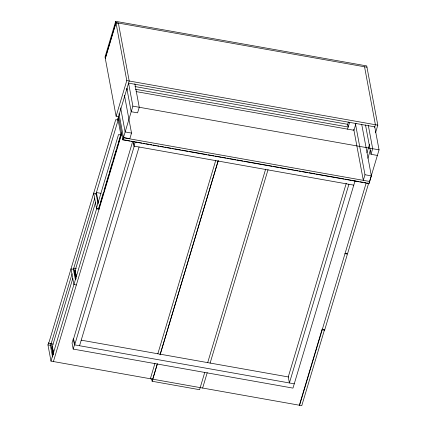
<?xml version="1.0" encoding="UTF-8"?>
<svg xmlns="http://www.w3.org/2000/svg" width="427" height="427" viewBox="0 0 427 427"><rect width="100%" height="100%" fill="white"/><g stroke="black" fill="none" stroke-linecap="round" stroke-linejoin="round"><path stroke-width="0.64" d="M115.701 21.35L105.021 56.999L105.261 58.28L115.941 22.631L115.701 21.35L366.729 65.929L377.815 125.154L375.525 132.792M118.407 23.282L115.984 22.85L105.304 58.499L116.107 116.224L118.53 116.651M116.107 116.224L126.787 80.575L115.984 22.85M299.359 405.218L322.155 329.126L324.579 329.553L301.782 405.65L50.984 361.114L47.947 344.888L48.582 342.769L48.689 343.34L53.081 344.119M48.689 343.34L115.712 119.629L118.135 120.056L95.787 194.653M117.516 120.046L129.21 81.007L118.364 23.063M52.558 357.004L50.37 345.32L50.85 343.73M118.028 119.485L118.663 117.361M126.899 89.953L127.214 88.891M51.112 343.772L72.088 273.766M73.295 269.736L94.767 198.048M72.793 278.404L51.902 348.021L53.21 354.976M95.621 202.201L74.73 271.818L76.038 278.778M50.984 361.114L96.609 208.814L93.678 193.164L96.102 193.591L98.05 203.989M98.792 207.96L99.822 204.538M100.201 203.263L103.254 193.063M104.023 190.517L108.794 174.579M109.173 173.309L112.611 161.833M112.995 160.557L116.048 150.363M116.811 147.811L117.767 144.625M118.151 143.349L120.825 134.425M96.609 208.814L99.032 209.246L98.899 208.536L121.567 132.877M53.407 361.546L121.7 133.587M128.602 83.286L132.877 106.131L122.837 139.656L130.054 140.937M361.712 124.31L371.362 175.881L369.051 183.589L122.875 139.875L123.51 137.75L119 113.641M124.438 95.216L131.521 133.08L129.851 138.663L123.472 137.531M132.717 141.358L73.583 338.766L74.714 344.835L134.238 146.151M73.188 349.083L74.458 344.835L73.327 338.766L72.051 343.014L73.188 349.083L292.965 388.111L355.045 180.893M353.769 185.137L133.993 146.109L135.268 141.865M79.566 345.694L139.085 147.011M150.347 378.76L154.937 363.393M157.809 353.855L215.763 160.333M152.77 379.149L157.36 363.82L152.135 381.268L199.58 389.696L204.8 372.248M207.677 362.667L265.631 169.188M202.644 388.047L207.228 372.675M210.105 363.142L268.055 169.62M347.434 125.191L348.373 122.053M347.562 129.141L349.633 122.229M356.011 123.366L353.94 130.272L136.09 91.586M346.26 183.316L288.268 376.886L289.405 382.96L348.923 184.277M367.001 152.733L369.478 144.454M374.628 127.267L375.392 124.721L364.546 66.777M367.898 158.252L370.374 149.978M377.377 155.433L370.999 154.302L372.675 148.713L368.277 125.212M355.456 123.83L364.984 174.75L363.308 180.333L353.737 129.194M299.589 405.26L366.169 183.007M368.592 183.439L347.509 253.825L345.085 253.398M369.008 183.37L379.053 149.845L374.655 126.349M115.941 22.631L366.969 67.21M126.787 80.575L377.815 125.154M128.575 83.132L374.751 126.846M134.911 86.537L347.695 124.326L348.197 127.016L135.412 89.232M132.877 106.131L379.053 149.845M131.521 133.08L125.143 131.943L120.622 107.791M364.984 174.75L371.362 175.881M123.51 137.75L369.686 181.47M131.367 141.172L134.649 141.753M135.925 141.977L137.275 142.218M138.545 142.447L141.871 143.034M143.141 143.264L144.497 143.504M145.762 143.728L149.092 144.321M150.357 144.545L151.718 144.785M152.978 145.009L156.314 145.602M157.574 145.826L158.94 146.066M160.194 146.29L163.536 146.883M164.79 147.107L166.162 147.347M167.416 147.571L170.757 148.164M172.006 148.388L173.383 148.633M174.632 148.852L180.605 149.914M181.849 150.133L187.827 151.195M189.065 151.414L206.86 154.579M208.088 154.793L214.082 155.86M215.304 156.074L221.303 157.141M222.52 157.36L225.899 157.958M227.116 158.171L228.525 158.422M229.737 158.641L235.747 159.709M236.953 159.922L242.968 160.99M244.169 161.203L271.855 166.119M273.04 166.327L279.071 167.4M280.256 167.608L286.293 168.681M287.472 168.889L293.514 169.967M294.689 170.176L298.11 170.779M299.279 170.987L300.736 171.248M301.905 171.457L307.958 172.529M309.121 172.738L315.179 173.81M316.338 174.019L317.651 174.248M318.462 174.392L344.066 178.94M345.203 179.143L351.288 180.226M352.419 180.424L358.504 181.507M359.817 181.737L363.099 182.324M364.412 182.553L365.726 182.788M367.039 183.023L368.352 183.252M101.007 193.346L96.422 192.534L98.375 202.98M98.899 208.536L96.475 208.104L118.509 134.569L120.932 135.001L117.895 118.775M344.989 253.702L347.413 254.129L324.616 330.226L322.193 329.793M76.39 268.61L73.77 268.145L75.846 279.247M76.348 284.964L73.924 284.531L70.999 268.882L73.423 269.309L75.376 279.744M81.199 340.164L288.508 376.977M74.458 344.835L294.251 383.82M47.947 344.888L50.37 345.32M75.136 270.478L76.321 276.803L75.168 270.483M365.501 124.924L370.999 154.302M134.857 83.761L139.255 107.262L137.579 112.851L131.201 111.719L126.803 88.218M133.667 143.12L133.897 144.331M133.085 141.252L133.993 146.109M118.439 116.155L122.875 139.875M151.649 378.696L152.135 381.268M51.128 343.842L53.183 354.832M218.186 160.765L160.04 354.88L218.192 160.765M53.61 353.636L52.307 346.681L53.642 353.641"/></g></svg>
